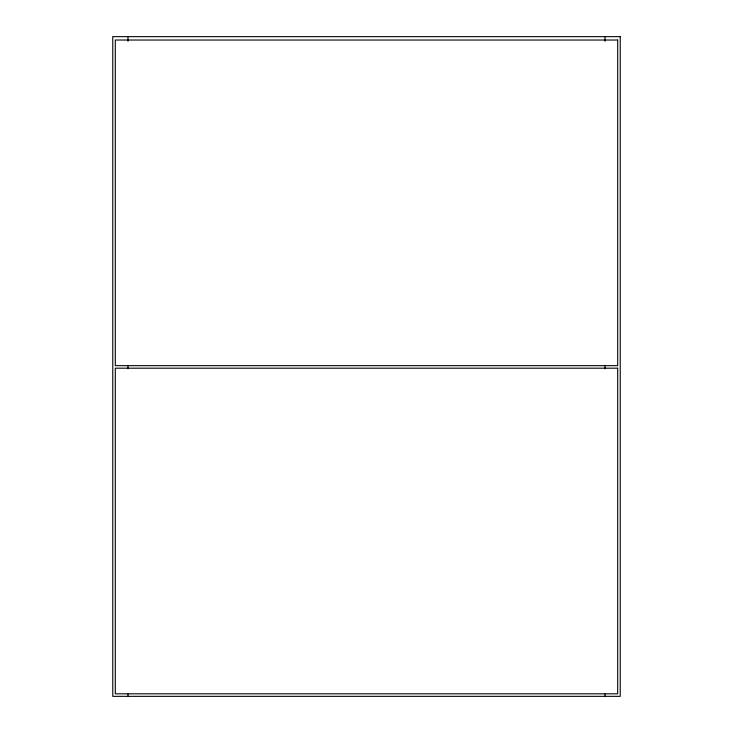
<?xml version="1.0" encoding="UTF-8"?>
<svg xmlns="http://www.w3.org/2000/svg" width="733" height="733" viewBox="0 0 733 733"><rect width="100%" height="100%" fill="white"/><g stroke="black" fill="none" stroke-linecap="round" stroke-linejoin="round"><path stroke-width="1.1" d="M605.009 36.65L605.009 41.231M605.009 365.355L605.009 368.791M605.009 694.059L605.009 696.35M127.991 36.65L127.991 41.231M127.991 365.355L127.991 368.791M127.991 694.059L127.991 696.35M620.228 36.65L112.772 36.65L112.772 696.35L620.228 696.35L620.228 36.65M617.69 40.031L115.31 40.031L115.31 365.657L617.69 365.657L617.69 40.031M617.69 368.195L115.31 368.195L115.31 693.812L617.69 693.812L617.69 368.195"/></g></svg>
